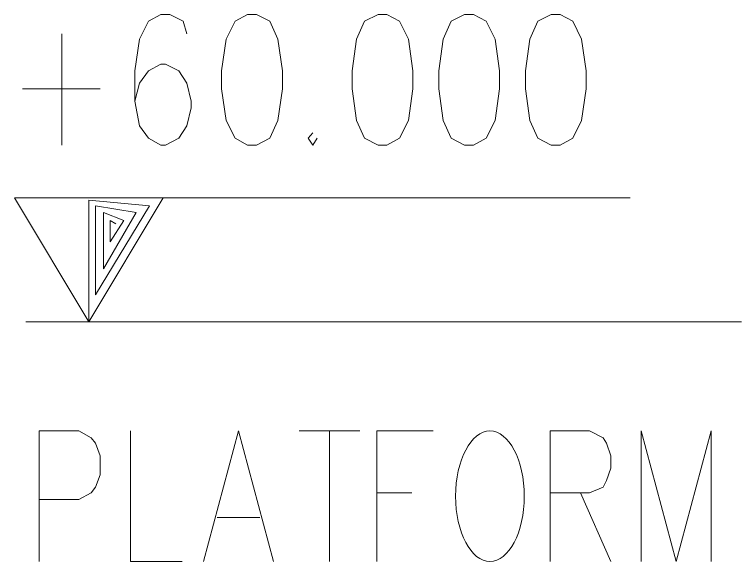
# Model space of a CAD drawing. Header units: millimetres. Extents: x 0 to 588, y 0 to 874.
# Drawn here: x 353.97 to 367.64, y 397.15 to 407.44 of the extents above; entities that cross this region are included whole.
import ezdxf

# ---------------------------------------------------------------- set-up
doc = ezdxf.new("R2010")
doc.units = ezdxf.units.MM
doc.layers.get('0').update_dxf_attribs({"lineweight": 18})

msp = doc.modelspace()

# ---------------------------------------------------------------- linework, layer by layer
at = {"color": 0, "lineweight": 0}
for points in [[(357.209, 407.077), (357.145, 407.31), (356.891, 407.437), (356.722, 407.437), (356.489, 407.31), (356.32, 406.971), (356.235, 406.379), (356.235, 405.807), (356.32, 405.342), (356.489, 405.109), (356.722, 404.982), (356.807, 404.982), (357.06, 405.109), (357.209, 405.342), (357.293, 405.68), (357.293, 405.807), (357.209, 406.146), (357.06, 406.379), (356.807, 406.506), (356.722, 406.506), (356.489, 406.379), (356.32, 406.146), (356.235, 405.807)], [(354.859, 407.077), (354.859, 404.982)], [(354.118, 406.04), (355.579, 406.04)], [(359.579, 405.215), (359.495, 405.109), (359.579, 404.982), (359.664, 405.109)], [(356.764, 403.987), (355.367, 401.659), (353.97, 403.987), (355.367, 403.987)], [(355.367, 403.987), (365.548, 403.987)], [(355.367, 401.659), (355.367, 403.945), (356.51, 403.839), (355.494, 402.167), (355.494, 403.839), (356.256, 403.712), (355.642, 402.654), (355.642, 403.712), (356.023, 403.564), (355.769, 403.161), (355.769, 403.564), (355.875, 403.5)], [(354.182, 401.659), (367.644, 401.659)], [(354.436, 397.15), (354.436, 399.606), (355.177, 399.606), (355.409, 399.478), (355.494, 399.373), (355.579, 399.14), (355.579, 398.78), (355.494, 398.547), (355.409, 398.441), (355.177, 398.314), (354.436, 398.314)], [(356.15, 399.606), (356.15, 397.15), (357.124, 397.15)], [(357.526, 397.15), (358.182, 399.606), (358.839, 397.15)], [(359.325, 399.606), (360.468, 399.606)], [(359.897, 399.606), (359.897, 397.15)], [(360.786, 397.15), (360.786, 399.606), (361.844, 399.606)], [(364.046, 397.15), (364.046, 399.606), (364.786, 399.606), (365.04, 399.478), (365.104, 399.373), (365.188, 399.14), (365.188, 398.907), (365.104, 398.674), (365.04, 398.547), (364.786, 398.441), (364.046, 398.441)], [(365.76, 397.15), (365.76, 399.606), (366.416, 397.15), (367.072, 399.606), (367.072, 397.15)], [(360.786, 398.441), (361.442, 398.441)], [(364.617, 398.441), (365.188, 397.15)], [(357.78, 397.976), (358.584, 397.976)]]:
    msp.add_lwpolyline(points, dxfattribs=at)
for points in [[(358.352, 407.437), (358.119, 407.31), (357.95, 406.971), (357.865, 406.379), (357.865, 406.04), (357.95, 405.447), (358.119, 405.109), (358.352, 404.982), (358.521, 404.982), (358.775, 405.109), (358.923, 405.447), (359.008, 406.04), (359.008, 406.379), (358.923, 406.971), (358.775, 407.31), (358.521, 407.437)], [(360.807, 407.437), (360.553, 407.31), (360.405, 406.971), (360.32, 406.379), (360.32, 406.04), (360.405, 405.447), (360.553, 405.109), (360.807, 404.982), (360.976, 404.982), (361.209, 405.109), (361.378, 405.447), (361.463, 406.04), (361.463, 406.379), (361.378, 406.971), (361.209, 407.31), (360.976, 407.437)], [(362.437, 407.437), (362.183, 407.31), (362.035, 406.971), (361.95, 406.379), (361.95, 406.04), (362.035, 405.447), (362.183, 405.109), (362.437, 404.982), (362.606, 404.982), (362.839, 405.109), (363.008, 405.447), (363.093, 406.04), (363.093, 406.379), (363.008, 406.971), (362.839, 407.31), (362.606, 407.437)], [(364.067, 407.437), (363.813, 407.31), (363.664, 406.971), (363.58, 406.379), (363.58, 406.04), (363.664, 405.447), (363.813, 405.109), (364.067, 404.982), (364.236, 404.982), (364.469, 405.109), (364.638, 405.447), (364.723, 406.04), (364.723, 406.379), (364.638, 406.971), (364.469, 407.31), (364.236, 407.437)]]:
    msp.add_lwpolyline(points, close=True, dxfattribs=at)
msp.add_ellipse((362.913, 398.378), major_axis=(0, 1.228), ratio=0.525862, dxfattribs=at)

doc.saveas('drawing.dxf')
